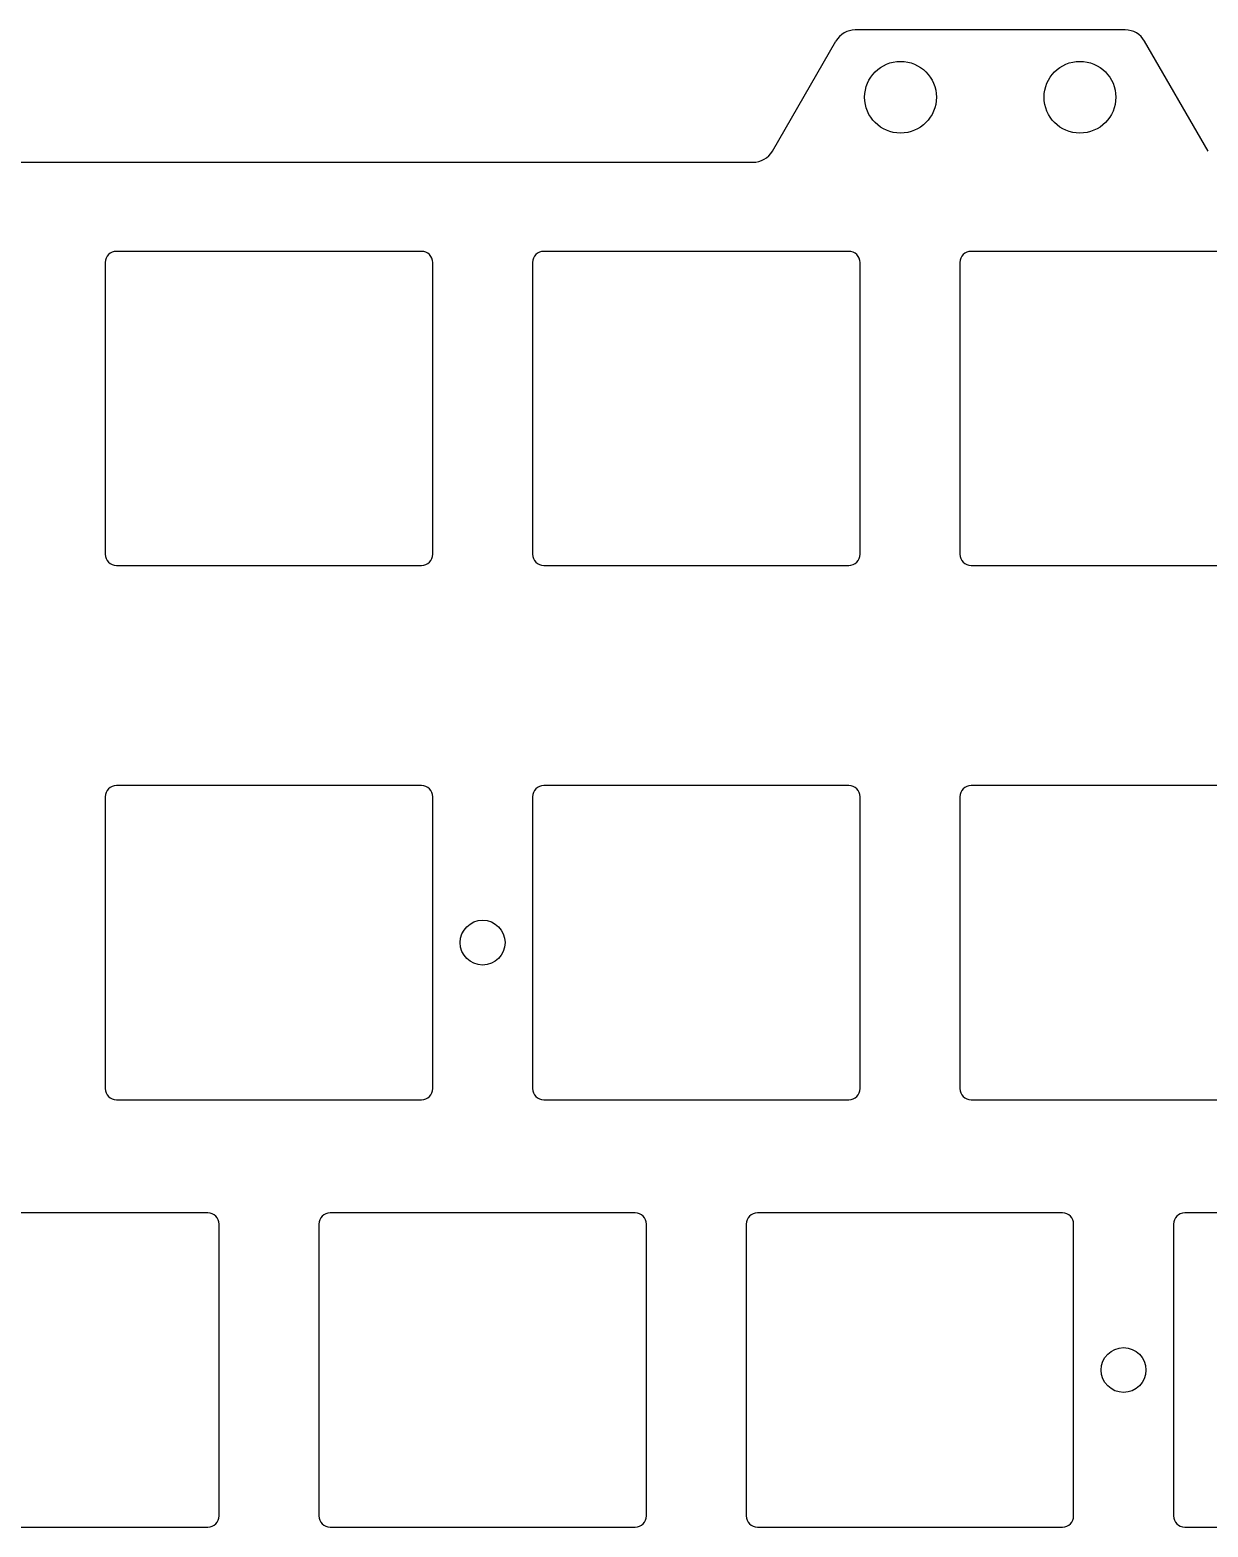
# Model space of a CAD drawing. Header units: millimetres. Extents: x -10 to 339, y -116 to 17.
# Drawn here: x 46.5 to 99, y -49.9 to 16.9 of the extents above; entities that cross this region are included whole.
import ezdxf

# ---------------------------------------------------------------- set-up
doc = ezdxf.new("R2010")
doc.units = ezdxf.units.MM
doc.layers.get('0').update_dxf_attribs({"linetype": 'CONTINUOUS'})
doc.layers.add('BLACK', color=7, linetype='CONTINUOUS')

msp = doc.modelspace()

# ---------------------------------------------------------------- linework, layer by layer
for p, q in [((95.322301, 16.868751), (83.289734, 16.868751)), ((79.594694, 11.468751), (82.42371, 16.368751)), ((99.017342, 11.468751), (96.188327, 16.368751)), ((39.8836, 10.968751), (78.728899, 10.968751))]:
    msp.add_line(p, q)
for points in [[(49.85, 6.5), (49.85, -6.5, 0.414212), (50.35, -7), (63.95, -7, 0.414214), (64.45, -6.5), (64.45, 6.5, 0.414214), (63.95, 7), (50.35, 7, 0.414212)], [(68.9, 6.5), (68.9, -6.5, 0.414212), (69.4, -7), (83, -7, 0.414214), (83.5, -6.5), (83.5, 6.5, 0.414214), (83, 7), (69.4, 7, 0.414212)], [(87.95, 6.5), (87.95, -6.5, 0.414212), (88.45, -7), (102.05, -7, 0.414214), (102.55, -6.5), (102.55, 6.5, 0.414214), (102.05, 7), (88.45, 7, 0.414212)]]:
    msp.add_lwpolyline(points, format="xyb", close=True)
for centre in [(85.306019, 13.868751), (93.306019, 13.868751)]:
    msp.add_circle(centre, 1.6)
for centre, start, end in [((83.289734, 15.868751), 90, 150), ((95.322301, 15.868751), 30, 90), ((78.728668, 11.968751), 270, 330)]:
    msp.add_arc(centre, 1, start, end)
at = {"layer": 'BLACK', "linetype": 'Continuous'}
for p, q in [((49.85, -17.3125), (49.85, -30.3125)), ((63.95, -16.8125), (50.35, -16.8125)), ((64.45, -30.3125), (64.45, -17.3125)), ((68.9, -17.3125), (68.9, -30.3125)), ((83, -16.8125), (69.4, -16.8125)), ((83.5, -30.3125), (83.5, -17.3125)), ((87.95, -17.3125), (87.95, -30.3125)), ((102.05, -16.8125), (88.45, -16.8125)), ((50.35, -30.8125), (63.95, -30.8125)), ((69.4, -30.8125), (83, -30.8125)), ((88.45, -30.8125), (102.05, -30.8125)), ((54.425, -35.8625), (40.825, -35.8625)), ((73.475, -35.8625), (59.875, -35.8625)), ((92.525, -35.8625), (78.925, -35.8625)), ((111.575, -35.8625), (97.975, -35.8625)), ((54.925, -49.3625), (54.925, -36.3625)), ((59.375, -36.3625), (59.375, -49.3625)), ((73.975, -49.3625), (73.975, -36.3625)), ((78.425, -36.3625), (78.425, -49.3625)), ((93.025, -49.3625), (93.025, -36.3625)), ((97.475, -36.3625), (97.475, -49.3625)), ((40.825, -49.8625), (54.425, -49.8625)), ((59.875, -49.8625), (73.475, -49.8625)), ((78.925, -49.8625), (92.525, -49.8625)), ((97.975, -49.8625), (111.575, -49.8625))]:
    msp.add_line(p, q, dxfattribs=at)
at = {"layer": 'BLACK'}
for centre in [(66.675, -23.8125), (95.25, -42.8625)]:
    msp.add_circle(centre, 1, dxfattribs=at)
for centre, start, end in [((50.35, -17.3125), 90, 180), ((63.95, -17.3125), 0, 90), ((69.4, -17.3125), 90, 180), ((83, -17.3125), 0, 90), ((88.45, -17.3125), 90, 180), ((50.35, -30.3125), 180, 270), ((63.95, -30.3125), 270, 0), ((69.4, -30.3125), 180, 270), ((83, -30.3125), 270, 0), ((88.45, -30.3125), 180, 270), ((54.425, -36.3625), 0, 90), ((59.875, -36.3625), 90, 180), ((73.475, -36.3625), 0, 90), ((78.925, -36.3625), 90, 180), ((92.525, -36.3625), 0, 90), ((97.975, -36.3625), 90, 180), ((54.425, -49.3625), 270, 0), ((59.875, -49.3625), 180, 270), ((73.475, -49.3625), 270, 0), ((78.925, -49.3625), 180, 270), ((92.525, -49.3625), 270, 0), ((97.975, -49.3625), 180, 270)]:
    msp.add_arc(centre, 0.5, start, end, dxfattribs=at)

doc.saveas('drawing.dxf')
